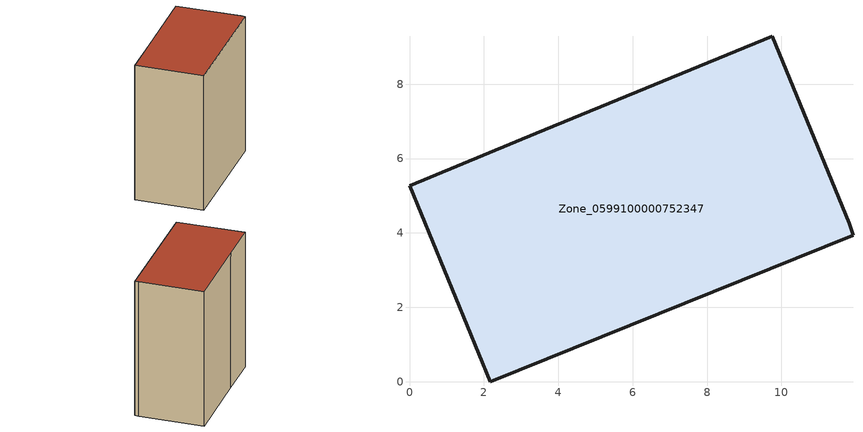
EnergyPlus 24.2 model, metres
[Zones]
Zone_0599100000752347
 floor ground (C_G): 9.76,9.29 11.83,4.25 11.93,3.94 2.17,0 0,5.27 3.41,6.68 z0.07
 wall outside (C_F): 11.83,4.25 9.76,9.29 3.41,6.68 0,5.27 2.17,0 11.93,3.94 11.83,4.25 z0.07:12.07
 roof outside (C_R): 11.93,3.94 11.83,4.25 9.76,9.29 3.41,6.68 0,5.27 2.17,0 z12.07
[BUILDING]
Pand.0599100000752347: North Axis=0; Terrain=City; Loads Convergence Tolerance Value=0.04; Temperature Convergence Tolerance Value=0.4; Solar Distribution=FullExterior; Maximum Number of Warmup Days=25; Minimum Number of Warmup Days=1
[Site:Location]
Rotterdam.The.Hague.AP_ZH_NLD Design_Conditions: Latitude=51.96; Longitude=4.45; Time Zone=1; Elevation=-4.5
[SITE:GROUNDTEMPERATURE:BUILDINGSURFACE]
18, 18, 18, 18, 18, 18, 18, 18, 18, 18, 18, 18
[MATERIAL] Thermal Absorptance=0.9; Solar Absorptance=0.7; Visible Absorptance=0.7
Name | Roughness | Thickness | Conductivity | Density | Specific Heat
G.TI.2006-2014 | MediumSmooth | 0.15 | 0.06 | 540 | 1210
F.TI.2006-2014 | Rough | 0.3 | 0.12 | 1920 | 840
R.TI.2006-2014 | MediumRough | 0.2 | 0.08 | 1500 | 1000
[CONSTRUCTION]
C_G: G.TI.2006-2014
C_F: F.TI.2006-2014
C_R: R.TI.2006-2014
[ZONE]
Zone_0599100000752347: Type=1; Multiplier=1; Ceiling Height=Autocalculate; Volume=Autocalculate; Floor Area=autocalculate; Part of Total Floor Area=Yes
[ZONEINFILTRATION:DESIGNFLOWRATE]
Infil_Zone_0599100000752347: Zone or ZoneList or Space or SpaceList=Zone_0599100000752347; Schedule=AlwaysOn; Design Flow Rate Calculation Method=Flow/Area; Flow Rate per Floor Area=0.0015; Constant Term Coefficient=1; Temperature Term Coefficient=0; Velocity Term Coefficient=0; Velocity Squared Term Coefficient=0
[HVACTEMPLATE:ZONE:IDEALLOADSAIRSYSTEM]
Zone_0599100000752347: Maximum Heating Supply Air Temperature=50; Minimum Cooling Supply Air Temperature=13; Maximum Heating Supply Air Humidity Ratio=0.0156; Minimum Cooling Supply Air Humidity Ratio=0.0077; Heating Limit=NoLimit; Cooling Limit=NoLimit; Dehumidification Control Type=ConstantSensibleHeatRatio; Cooling Sensible Heat Ratio=0.7; Dehumidification Setpoint=60; Humidification Control Type=None; Humidification Setpoint=30; Outdoor Air Method=None; Outdoor Air Flow Rate per Person=0.00944; Outdoor Air Flow Rate per Zone Floor Area=0; Outdoor Air Flow Rate per Zone=0; Demand Controlled Ventilation Type=None; Outdoor Air Economizer Type=NoEconomizer; Heat Recovery Type=None; Sensible Heat Recovery Effectiveness=0.7; Latent Heat Recovery Effectiveness=0.65
[ZONECONTROL:THERMOSTAT]
ThermostatControl_Zone_0599100000752347: Zone or ZoneList=Zone_0599100000752347; Control Type Schedule=DualSetpointControlType; Control 1=Thermostat_Zone_0599100000752347; Temperature Difference Between Cutout And Setpoint=0
[THERMOSTATSETPOINT:DUALSETPOINT]
Thermostat_Zone_0599100000752347: Heating Setpoint Temperature Schedule=HeatingSetpoint_Zone_0599100000752347; Cooling Setpoint Temperature Schedule=CoolingSetpoint_Zone_0599100000752347
[SCHEDULE:COMPACT]
HeatingSetpoint_Zone_0599100000752347: Through: 12/31, For: AllDays, Until: 24:00, 21
CoolingSetpoint_Zone_0599100000752347: Through: 12/31, For: AllDays, Until: 24:00, 24
DualSetpointControlType: Through: 12/31, For: AllDays, Until: 24:00, 4
AlwaysOn: Through: 12/31, For: AllDays, Until: 24:00, 1
